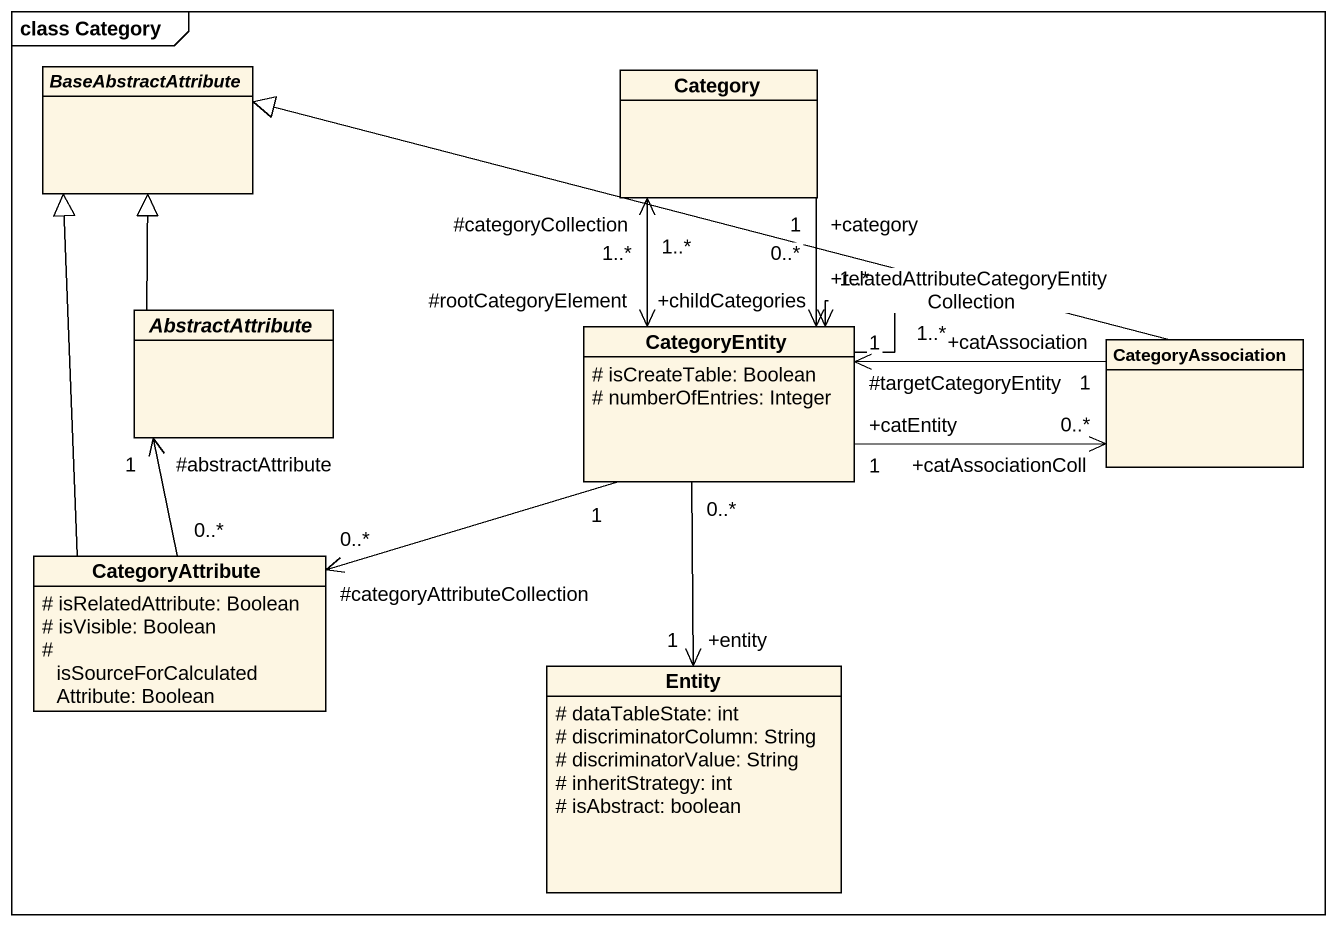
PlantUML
@startuml
mainframe class Category
hide circle
hide empty members
skinparam classAttributeIconSize 0
abstract class BaseAbstractAttribute
class Category
abstract class AbstractAttribute
class CategoryEntity {
  # isCreateTable: Boolean
  # numberOfEntries: Integer
}
class CategoryAssociation
class CategoryAttribute {
  # isRelatedAttribute: Boolean
  # isVisible: Boolean
  # isSourceForCalculatedAttribute: Boolean
}
class "Entity" as Entity_ {
  # dataTableState: int
  # discriminatorColumn: String
  # discriminatorValue: String
  # inheritStrategy: int
  # isAbstract: boolean
}
Category "#categoryCollection\n1..*" <--> "#rootCategoryElement\n1..*" CategoryEntity
Category "+category\n1" --> "+relatedAttributeCategoryEntityCollection\n0..*" CategoryEntity
AbstractAttribute -up-|> BaseAbstractAttribute
CategoryEntity "1..*" --> "+childCategories\n1..*" CategoryEntity
CategoryEntity "+catEntity\n1" -right-> "+catAssociationColl\n0..*" CategoryAssociation
CategoryEntity "1" -left-> "#categoryAttributeCollection\n0..*" CategoryAttribute
CategoryEntity "0..*" --> "+entity\n1" Entity_
CategoryAssociation -left-|> BaseAbstractAttribute
CategoryAssociation "+catAssociation\n1" -left-> "#targetCategoryEntity\n1" CategoryEntity
CategoryAttribute -up-|> BaseAbstractAttribute
CategoryAttribute "0..*" -up-> "#abstractAttribute\n1" AbstractAttribute
@enduml
